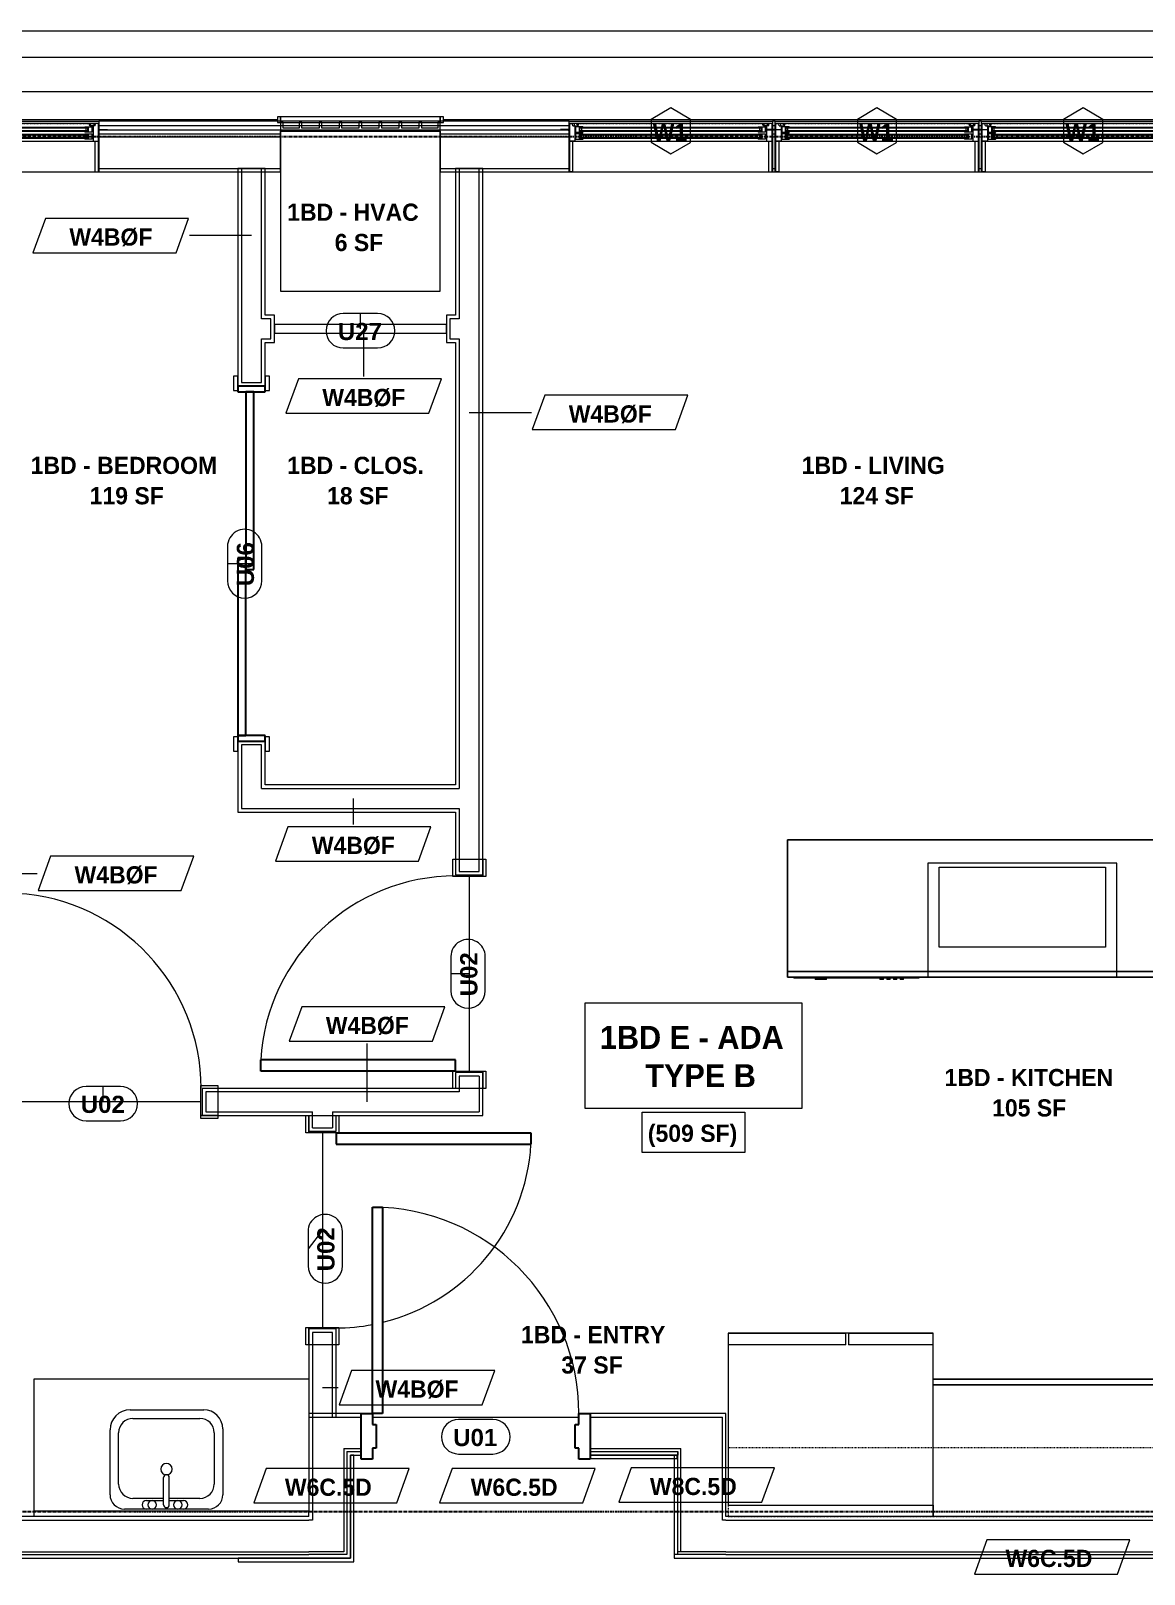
# Model space of a CAD drawing. Header units: inches. Extents: x -4058 to -1781, y 9814 to 12264.
# Drawn here: x -3380.8 to -3186.5, y 11836.3 to 12105.7 of the extents above; entities that cross this region are included whole.
import ezdxf

# ---------------------------------------------------------------- set-up
doc = ezdxf.new("R2010")
doc.units = ezdxf.units.IN
doc.header["$MEASUREMENT"] = 0
doc.linetypes.add('Dash', pattern=[0.25, 0.125, -0.125])
doc.linetypes.add('Grid Line 1_2_', pattern=[0.875, 0.5, -0.125, 0.125, -0.125])
for name, color, linetype, lineweight in [('0-1', 7, 'Continuous', 5), ('0-2', 7, 'Continuous', 9), ('A-AREA-IDEN', 2, 'Continuous', 9), ('A-DETL-GENF-HDLN-1', 7, 'Dash', 9), ('A-DETL-GENF-HDLN-2', 1, 'Continuous', 18), ('A-DOOR-1', 7, 'Continuous', 9), ('A-DOOR-2', 10, 'Continuous', 30), ('A-DOOR-3', 31, 'Continuous', 9), ('A-DOOR-4', 31, 'Continuous', 30), ('A-DOOR-FRAM-2', 10, 'Continuous', 30), ('A-DOOR-FRAM-3', 31, 'Continuous', 30), ('A-DOOR-IDEN', 31, 'Continuous', 9), ('A-FLOR-2', 192, 'Continuous', 9), ('A-GENM-1', 7, 'Continuous', 9), ('A-GLAZ', 151, 'Continuous', 18), ('A-GLAZ-1', 10, 'Continuous', 30), ('A-GLAZ-2', 7, 'Continuous', 9), ('A-GLAZ-IDEN', 152, 'Continuous', 9), ('A-WALL', 113, 'Continuous', 18), ('A-WALL-1', 7, 'Continuous', 9), ('A-WALL-2', 250, 'Continuous', 18), ('A-WALL-3', 113, 'Continuous', 9), ('A-WALL-IDEN', 211, 'Continuous', 9), ('I-WALL-1', 7, 'Continuous', 9), ('P-SANR-FIXT', 6, 'Continuous', 9), ('Q-CASE', 31, 'Continuous', 9), ('Q-CASE-HDLN', 31, 'Dash', 9), ('Q-SPCQ', 91, 'Continuous', 9), ('S-FNDN-1', 7, 'Continuous', 9), ('S-GRID-1', 1, 'Grid Line 1_2_', 30)]:
    doc.layers.add(name, color=color, linetype=linetype, lineweight=lineweight)
doc.styles.add('Arial_B', font='arialbd.ttf', dxfattribs={"height": 3})
doc.styles.add('Century Gothic_B', font='GOTHICB.TTF', dxfattribs={"height": 4})
doc.styles.add('Century Gothic_B_1', font='GOTHICB.TTF', dxfattribs={"height": 3})

# ---------------------------------------------------------------- blocks, each defined once
blk = doc.blocks.new('Window-Double_Hung-Marvin-Essential - 1-WIDE _TEMP LOWER_ ESDH3066-3454275-UNIT PLANS - 1ST FLOOR')
at = {"layer": 'A-DETL-GENF-HDLN-1'}
blk.add_line((16.1, 3.97), (-16.5, 3.97), dxfattribs=at)
at = {"layer": 'A-DETL-GENF-HDLN-2'}
for p, q in [((-19.25, 2.98), (-19.25, 2.94)), ((-17.75, 2.98), (-19.25, 2.98)), ((-19.25, 2.94), (-17.9, 2.94)), ((-17.9, 2.94), (-17.9, 2.83)), ((-17.9, 2.83), (-17.75, 2.83)), ((-17.75, 4.03), (-17.16, 4.03)), ((-17.75, 4.03), (-17.75, 0.94)), ((-17.08, 3.62), (-17.16, 4.03)), ((-17.08, 3.62), (-16.19, 3.62)), ((-16.85, 4), (-16.85, 3.62)), ((-16.3, 4), (-16.85, 4)), ((-16.38, 3.52), (-16.72, 3.52)), ((-16.72, 3.52), (-16.72, 0.94)), ((-15.34, 3.44), (-16.56, 3.44)), ((-16.56, 2.5), (-16.56, 3.44)), ((-16.38, 3.62), (-16.38, 3.52)), ((-16.3, 3.76), (-16.3, 4)), ((-16.18, 3.76), (-16.3, 3.76)), ((-16.19, 3.72), (-16.1, 3.72)), ((-16.19, 3.62), (-16.19, 3.72)), ((-16.18, 3.97), (-16.1, 3.97)), ((-16.18, 3.97), (-16.18, 3.76)), ((-16.1, 3.72), (-16.1, 3.97)), ((-15.94, 2.62), (-15.94, 3.34)), ((-15.94, 3.34), (-15.28, 3.34)), ((-15.84, 2.63), (-15.84, 3.32)), ((-15.54, 2.76), (-15.54, 3.2)), ((-15.34, 3.44), (-15.28, 3.38)), ((-15.28, 3.34), (-15.28, 3.38)), ((15.34, 3.44), (15.28, 3.38)), ((15.28, 3.34), (15.28, 3.38)), ((15.94, 3.34), (15.28, 3.34)), ((15.34, 3.44), (16.56, 3.44)), ((15.54, 2.76), (15.54, 3.2)), ((15.84, 2.63), (15.84, 3.32)), ((15.94, 2.62), (15.94, 3.34)), ((16.18, 3.97), (16.1, 3.97)), ((16.1, 3.72), (16.1, 3.97)), ((16.19, 3.72), (16.1, 3.72)), ((16.18, 3.97), (16.18, 3.76)), ((16.18, 3.76), (16.3, 3.76)), ((16.19, 3.62), (16.19, 3.72)), ((17.08, 3.62), (16.19, 3.62)), ((16.3, 3.76), (16.3, 4)), ((16.3, 4), (16.85, 4)), ((16.38, 3.62), (16.38, 3.52)), ((16.38, 3.52), (16.72, 3.52)), ((16.56, 2.5), (16.56, 3.44)), ((16.72, 3.52), (16.72, 0.94)), ((16.85, 4), (16.85, 3.62)), ((17.08, 3.62), (17.16, 4.03)), ((17.75, 4.03), (17.16, 4.03)), ((17.75, 4.03), (17.75, 0.94)), ((17.75, 2.98), (19.25, 2.98)), ((17.9, 2.83), (17.75, 2.83)), ((17.9, 2.94), (17.9, 2.83)), ((19.25, 2.94), (17.9, 2.94)), ((19.25, 2.98), (19.25, 2.94)), ((-16.72, 0.94), (-17.75, 0.94)), ((-17.13, 0.91), (-17.13, -4.44)), ((-16.56, 2.5), (-15.34, 2.5)), ((-15.34, 2.22), (-16.56, 2.22)), ((-16.56, 1.28), (-16.56, 2.22)), ((-16.56, 1.28), (-15.34, 1.28)), ((-15.28, 2.62), (-15.94, 2.62)), ((-15.94, 1.4), (-15.94, 2.12)), ((-15.94, 2.12), (-15.28, 2.12)), ((-15.28, 1.4), (-15.94, 1.4)), ((-15.84, 1.41), (-15.84, 2.1)), ((-15.54, 1.54), (-15.54, 1.98)), ((-15.34, 2.5), (-15.28, 2.56)), ((-15.34, 2.22), (-15.28, 2.16)), ((-15.34, 1.28), (-15.28, 1.34)), ((-15.28, 2.56), (-15.28, 2.62)), ((-15.28, 2.12), (-15.28, 2.16)), ((-15.28, 1.34), (-15.28, 1.4)), ((15.28, 2.56), (15.28, 2.62)), ((15.28, 2.62), (15.94, 2.62)), ((15.34, 2.5), (15.28, 2.56)), ((15.34, 2.22), (15.28, 2.16)), ((15.28, 2.12), (15.28, 2.16)), ((15.94, 2.12), (15.28, 2.12)), ((15.28, 1.34), (15.28, 1.4)), ((15.28, 1.4), (15.94, 1.4)), ((15.34, 1.28), (15.28, 1.34)), ((16.56, 2.5), (15.34, 2.5)), ((15.34, 2.22), (16.56, 2.22)), ((16.56, 1.28), (15.34, 1.28)), ((15.54, 1.54), (15.54, 1.98)), ((15.84, 1.41), (15.84, 2.1)), ((15.94, 1.4), (15.94, 2.12)), ((16.56, 1.28), (16.56, 2.22)), ((16.72, 0.94), (17.75, 0.94)), ((17.12, -4.44), (17.12, 0.91)), ((-17.13, -4.44), (-17.75, -4.44)), ((17.12, -4.44), (17.75, -4.44))]:
    blk.add_line(p, q, dxfattribs=at)
at = {"layer": 'A-GLAZ'}
for p, q in [((15.84, 3.32), (-15.84, 3.32)), ((15.84, 3.2), (-15.84, 3.2)), ((15.84, 2.76), (-15.84, 2.76)), ((15.84, 2.63), (-15.84, 2.63)), ((15.84, 2.1), (-15.84, 2.1)), ((15.84, 1.98), (-15.84, 1.98)), ((15.84, 1.54), (-15.84, 1.54)), ((15.84, 1.41), (-15.84, 1.41))]:
    blk.add_line(p, q, dxfattribs=at)
at = {"layer": 'A-GLAZ-1'}
for p, q in [((-17.75, 4.03), (-17.75, 0.94)), ((17.75, 0.94), (17.75, 4.03)), ((-17.75, 0.91), (-17.75, -4.44)), ((17.75, -4.44), (17.75, 0.91))]:
    blk.add_line(p, q, dxfattribs=at)
at = {"layer": 'A-GLAZ-2'}
for p, q in [((17.75, 4.03), (-17.75, 4.03)), ((-17.75, 0.94), (17.75, 0.94)), ((-17.75, -4.44), (17.75, -4.44))]:
    blk.add_line(p, q, dxfattribs=at)
blk = doc.blocks.new('Window-Double_Hung-Marvin-Essential - 3-WIDE _TEMP ALL LOW_ ESDH3066-3454279-UNIT PLANS - 1ST FLOOR')
at = {"layer": 'A-DETL-GENF-HDLN-1'}
blk.add_line((16.1, 3.97), (-16.5, 3.97), dxfattribs=at)
at = {"layer": 'A-DETL-GENF-HDLN-2'}
for p, q in [((-19.25, 2.98), (-19.25, 2.94)), ((-17.75, 2.98), (-19.25, 2.98)), ((-19.25, 2.94), (-17.9, 2.94)), ((-17.9, 2.94), (-17.9, 2.83)), ((-17.9, 2.83), (-17.75, 2.83)), ((-17.75, 4.03), (-17.16, 4.03)), ((-17.75, 4.03), (-17.75, 0.94)), ((-17.08, 3.62), (-17.16, 4.03)), ((-17.08, 3.62), (-16.19, 3.62)), ((-16.85, 4), (-16.85, 3.62)), ((-16.3, 4), (-16.85, 4)), ((-16.38, 3.52), (-16.72, 3.52)), ((-16.72, 3.52), (-16.72, 0.94)), ((-15.34, 3.44), (-16.56, 3.44)), ((-16.56, 2.5), (-16.56, 3.44)), ((-16.38, 3.62), (-16.38, 3.52)), ((-16.3, 3.76), (-16.3, 4)), ((-16.18, 3.76), (-16.3, 3.76)), ((-16.19, 3.72), (-16.1, 3.72)), ((-16.19, 3.62), (-16.19, 3.72)), ((-16.18, 3.97), (-16.1, 3.97)), ((-16.18, 3.97), (-16.18, 3.76)), ((-16.1, 3.72), (-16.1, 3.97)), ((-15.94, 2.62), (-15.94, 3.34)), ((-15.94, 3.34), (-15.28, 3.34)), ((-15.84, 2.63), (-15.84, 3.32)), ((-15.54, 2.76), (-15.54, 3.2)), ((-15.34, 3.44), (-15.28, 3.38)), ((-15.28, 3.34), (-15.28, 3.38)), ((15.34, 3.44), (15.28, 3.38)), ((15.28, 3.34), (15.28, 3.38)), ((15.94, 3.34), (15.28, 3.34)), ((15.34, 3.44), (16.56, 3.44)), ((15.54, 2.76), (15.54, 3.2)), ((15.84, 2.63), (15.84, 3.32)), ((15.94, 2.62), (15.94, 3.34)), ((16.18, 3.97), (16.1, 3.97)), ((16.1, 3.72), (16.1, 3.97)), ((16.19, 3.72), (16.1, 3.72)), ((16.18, 3.97), (16.18, 3.76)), ((16.18, 3.76), (16.3, 3.76)), ((16.19, 3.62), (16.19, 3.72)), ((17.08, 3.62), (16.19, 3.62)), ((16.3, 3.76), (16.3, 4)), ((16.3, 4), (16.85, 4)), ((16.38, 3.62), (16.38, 3.52)), ((16.38, 3.52), (16.72, 3.52)), ((16.56, 2.5), (16.56, 3.44)), ((16.72, 3.52), (16.72, 0.94)), ((16.85, 4), (16.85, 3.62)), ((17.08, 3.62), (17.16, 4.03)), ((17.75, 4.03), (17.16, 4.03)), ((17.75, 4.03), (17.75, 0.94)), ((17.75, 2.98), (19.25, 2.98)), ((17.9, 2.83), (17.75, 2.83)), ((17.9, 2.94), (17.9, 2.83)), ((19.25, 2.94), (17.9, 2.94)), ((19.25, 2.98), (19.25, 2.94)), ((-16.72, 0.94), (-17.75, 0.94)), ((-17.13, 0.91), (-17.13, -4.44)), ((-16.56, 2.5), (-15.34, 2.5)), ((-15.34, 2.22), (-16.56, 2.22)), ((-16.56, 1.28), (-16.56, 2.22)), ((-16.56, 1.28), (-15.34, 1.28)), ((-15.28, 2.62), (-15.94, 2.62)), ((-15.94, 1.4), (-15.94, 2.12)), ((-15.94, 2.12), (-15.28, 2.12)), ((-15.28, 1.4), (-15.94, 1.4)), ((-15.84, 1.41), (-15.84, 2.1)), ((-15.54, 1.54), (-15.54, 1.98)), ((-15.34, 2.5), (-15.28, 2.56)), ((-15.34, 2.22), (-15.28, 2.16)), ((-15.34, 1.28), (-15.28, 1.34)), ((-15.28, 2.56), (-15.28, 2.62)), ((-15.28, 2.12), (-15.28, 2.16)), ((-15.28, 1.34), (-15.28, 1.4)), ((15.28, 2.56), (15.28, 2.62)), ((15.28, 2.62), (15.94, 2.62)), ((15.34, 2.5), (15.28, 2.56)), ((15.34, 2.22), (15.28, 2.16)), ((15.28, 2.12), (15.28, 2.16)), ((15.94, 2.12), (15.28, 2.12)), ((15.28, 1.34), (15.28, 1.4)), ((15.28, 1.4), (15.94, 1.4)), ((15.34, 1.28), (15.28, 1.34)), ((16.56, 2.5), (15.34, 2.5)), ((15.34, 2.22), (16.56, 2.22)), ((16.56, 1.28), (15.34, 1.28)), ((15.54, 1.54), (15.54, 1.98)), ((15.84, 1.41), (15.84, 2.1)), ((15.94, 1.4), (15.94, 2.12)), ((16.56, 1.28), (16.56, 2.22)), ((16.72, 0.94), (17.75, 0.94)), ((17.12, -4.44), (17.12, 0.91)), ((-17.13, -4.44), (-17.75, -4.44)), ((17.12, -4.44), (17.75, -4.44))]:
    blk.add_line(p, q, dxfattribs=at)
at = {"layer": 'A-GLAZ'}
for p, q in [((15.84, 3.32), (-15.84, 3.32)), ((15.84, 3.2), (-15.84, 3.2)), ((15.84, 2.76), (-15.84, 2.76)), ((15.84, 2.63), (-15.84, 2.63)), ((15.84, 2.1), (-15.84, 2.1)), ((15.84, 1.98), (-15.84, 1.98)), ((15.84, 1.54), (-15.84, 1.54)), ((15.84, 1.41), (-15.84, 1.41))]:
    blk.add_line(p, q, dxfattribs=at)
at = {"layer": 'A-GLAZ-1'}
for p, q in [((-17.75, 4.03), (-17.75, 0.94)), ((17.75, 0.94), (17.75, 4.03)), ((-17.75, 0.91), (-17.75, -4.44)), ((17.75, -4.44), (17.75, 0.91))]:
    blk.add_line(p, q, dxfattribs=at)
at = {"layer": 'A-GLAZ-2'}
for p, q in [((17.75, 4.03), (-17.75, 4.03)), ((-17.75, 0.94), (17.75, 0.94)), ((-17.75, -4.44), (17.75, -4.44))]:
    blk.add_line(p, q, dxfattribs=at)
blk = doc.blocks.new('Basic Wall _ 3_ XPS - ___-2578962-UNIT PLANS - 1ST FLOOR')
at = {"layer": 'S-FNDN-1'}
for p, q in [((-3631.32, 12105.69), (-3144.32, 12105.69)), ((-3631.32, 12101.1), (-3144.32, 12101.1)), ((-3449.44, 12095.13), (-3144.32, 12095.13))]:
    blk.add_line(p, q, dxfattribs=at)
blk = doc.blocks.new('V-Series_EWC4_SPVU_RFA_2015 - 1ST FLOOR-2484708-UNIT PLANS - 1ST FLOOR')
at = {"layer": 'A-GENM-1'}
for p, q in [((-3126.69, 12090.69), (-3127.25, 12090.69)), ((-3127.25, 12090.69), (-3127.25, 12089.69)), ((-3127.25, 12089.69), (-3126.69, 12089.69)), ((-3098.81, 12090.69), (-3126.69, 12090.69)), ((-3126.69, 12090.69), (-3126.69, 12089.69)), ((-3126.69, 12089.69), (-3126.69, 12090.69)), ((-3126.69, 12089.69), (-3098.81, 12089.69)), ((-3126.69, 12089.69), (-3126.69, 12060.25)), ((-3126.25, 12089.69), (-3126.69, 12089.69)), ((-3126.25, 12088.69), (-3126.25, 12089.69)), ((-3122.95, 12089.69), (-3123.45, 12089.69)), ((-3123.45, 12089.69), (-3123.45, 12088.69)), ((-3122.95, 12088.69), (-3122.95, 12089.69)), ((-3119.47, 12089.69), (-3119.97, 12089.69)), ((-3119.97, 12089.69), (-3119.97, 12088.69)), ((-3119.47, 12088.69), (-3119.47, 12089.69)), ((-3115.98, 12089.69), (-3116.48, 12089.69)), ((-3116.48, 12089.69), (-3116.48, 12088.69)), ((-3115.98, 12088.69), (-3115.98, 12089.69)), ((-3112.5, 12089.69), (-3113, 12089.69)), ((-3113, 12089.69), (-3113, 12088.69)), ((-3112.5, 12088.69), (-3112.5, 12089.69)), ((-3109.01, 12089.69), (-3109.51, 12089.69)), ((-3109.51, 12089.69), (-3109.51, 12088.69)), ((-3109.01, 12088.69), (-3109.01, 12089.69)), ((-3105.53, 12089.69), (-3106.03, 12089.69)), ((-3106.03, 12089.69), (-3106.03, 12088.69)), ((-3105.53, 12088.69), (-3105.53, 12089.69)), ((-3102.05, 12089.69), (-3102.55, 12089.69)), ((-3102.55, 12089.69), (-3102.55, 12088.69)), ((-3102.05, 12088.69), (-3102.05, 12089.69)), ((-3098.81, 12089.69), (-3099.25, 12089.69)), ((-3099.25, 12089.69), (-3099.25, 12088.69)), ((-3098.81, 12089.69), (-3098.81, 12090.69)), ((-3098.25, 12090.69), (-3098.81, 12090.69)), ((-3098.81, 12090.69), (-3098.81, 12089.69)), ((-3098.81, 12089.69), (-3098.25, 12089.69)), ((-3098.81, 12060.25), (-3098.81, 12089.69)), ((-3098.25, 12089.69), (-3098.25, 12090.69)), ((-3123.45, 12088.69), (-3126.25, 12088.69)), ((-3119.97, 12088.69), (-3122.95, 12088.69)), ((-3116.48, 12088.69), (-3119.47, 12088.69)), ((-3113, 12088.69), (-3115.98, 12088.69)), ((-3109.51, 12088.69), (-3112.5, 12088.69)), ((-3106.03, 12088.69), (-3109.01, 12088.69)), ((-3102.55, 12088.69), (-3105.53, 12088.69)), ((-3099.25, 12088.69), (-3102.05, 12088.69)), ((-3126.69, 12060.25), (-3098.81, 12060.25))]:
    blk.add_line(p, q, dxfattribs=at)
blk = doc.blocks.new('CTR - 1st Phase - Shell_rvt-1-UNIT PLANS - 1ST FLOOR')
at = {"layer": 'A-WALL-1'}
for p, q in [((-3404.41, 12089.94), (-3368.91, 12089.94)), ((-3286.87, 12089.94), (-3368.91, 12089.94)), ((-3368.91, 12089.94), (-3368.91, 12089.53)), ((-3286.87, 12089.53), (-3286.87, 12089.94)), ((-3286.87, 12089.94), (-3251.37, 12089.94)), ((-3250.87, 12089.94), (-3251.37, 12089.94)), ((-3251.37, 12089.94), (-3251.37, 12089.53)), ((-3250.87, 12089.53), (-3250.87, 12089.94)), ((-3250.87, 12089.94), (-3215.37, 12089.94)), ((-3214.87, 12089.94), (-3215.37, 12089.94)), ((-3215.37, 12089.94), (-3215.37, 12089.53)), ((-3214.87, 12089.53), (-3214.87, 12089.94)), ((-3214.87, 12089.94), (-3179.37, 12089.94)), ((-3337.21, 12081.06), (-3337.21, 12088.19)), ((-3337.21, 12088.19), (-3309.34, 12088.19)), ((-3309.34, 12088.19), (-3309.34, 12081.06)), ((-3368.91, 12086.44), (-3368.91, 12086.41)), ((-3286.87, 12086.41), (-3286.87, 12086.44)), ((-3251.37, 12086.44), (-3251.37, 12086.41)), ((-3250.87, 12086.41), (-3250.87, 12086.44)), ((-3215.37, 12086.44), (-3215.37, 12086.41)), ((-3214.87, 12086.41), (-3214.87, 12086.44)), ((-3368.91, 12081.06), (-3337.21, 12081.06)), ((-3309.34, 12081.06), (-3286.87, 12081.06)), ((-3251.37, 12081.06), (-3250.87, 12081.06)), ((-3215.37, 12081.06), (-3214.87, 12081.06))]:
    blk.add_line(p, q, dxfattribs=at)
at = {"layer": 'A-WALL-2'}
for p, q in [((-3368.91, 12089.19), (-3286.87, 12089.19)), ((-3368.91, 12088.44), (-3286.87, 12088.44)), ((-3368.91, 12087.69), (-3337.21, 12087.69)), ((-3368.91, 12087.19), (-3337.21, 12087.19)), ((-3309.34, 12087.69), (-3286.87, 12087.69)), ((-3309.34, 12087.19), (-3286.87, 12087.19)), ((-3251.37, 12089.19), (-3250.87, 12089.19)), ((-3251.37, 12088.44), (-3250.87, 12088.44)), ((-3251.37, 12087.69), (-3250.87, 12087.69)), ((-3251.37, 12087.19), (-3250.87, 12087.19)), ((-3215.37, 12089.19), (-3214.87, 12089.19)), ((-3215.37, 12088.44), (-3214.87, 12088.44)), ((-3215.37, 12087.69), (-3214.87, 12087.69)), ((-3215.37, 12087.19), (-3214.87, 12087.19)), ((-3368.91, 12081.69), (-3337.21, 12081.69)), ((-3309.34, 12081.69), (-3286.87, 12081.69)), ((-3251.37, 12081.69), (-3250.87, 12081.69)), ((-3215.37, 12081.69), (-3214.87, 12081.69))]:
    blk.add_line(p, q, dxfattribs=at)
at = {"layer": 'S-FNDN-1'}
for p, q in [((-3597.52, 12090.19), (-3337.77, 12090.19)), ((-3308.77, 12090.19), (-3127.25, 12090.19))]:
    blk.add_line(p, q, dxfattribs=at)
at = {"layer": '0-2'}
for name, p in [('Basic Wall _ 3_ XPS - ___-2578962-UNIT PLANS - 1ST FLOOR', (0, 0)), ('Window-Double_Hung-Marvin-Essential - 1-WIDE _TEMP LOWER_ ESDH3066-3454275-UNIT PLANS - 1ST FLOOR', (-3386.66, 12085.5)), ('V-Series_EWC4_SPVU_RFA_2015 - 1ST FLOOR-2484708-UNIT PLANS - 1ST FLOOR', (-210.52, 0)), ('Window-Double_Hung-Marvin-Essential - 3-WIDE _TEMP ALL LOW_ ESDH3066-3454279-UNIT PLANS - 1ST FLOOR', (-3269.12, 12085.5)), ('Window-Double_Hung-Marvin-Essential - 3-WIDE _TEMP ALL LOW_ ESDH3066-3454279-UNIT PLANS - 1ST FLOOR', (-3233.12, 12085.5)), ('Window-Double_Hung-Marvin-Essential - 3-WIDE _TEMP ALL LOW_ ESDH3066-3454279-UNIT PLANS - 1ST FLOOR', (-3197.12, 12085.5))]:
    blk.add_blockref(name, p, dxfattribs=at)
blk = doc.blocks.new('HOLLOW METAL - UNIT DOOR-2191977-UNIT PLANS - 1ST FLOOR')
at = {"layer": 'A-DOOR-1'}
blk.add_arc((18, -3.875), 36, 180, 270, dxfattribs=at)
at = {"layer": 'A-DOOR-2'}
for p, q in [((16.25, -3.875), (18, -3.875)), ((16.25, -39.875), (16.25, -3.875)), ((18, -3.875), (18, -39.875)), ((18, -39.875), (16.25, -39.875))]:
    blk.add_line(p, q, dxfattribs=at)
at = {"layer": 'A-DOOR-FRAM-2'}
for p, q in [((-20, 4.125), (-18, 4.125)), ((-20, -3.875), (-20, 4.125)), ((-18, 4.125), (-18, 2.1875)), ((18, 4.125), (20, 4.125)), ((18, 2.1875), (18, 4.125)), ((20, 4.125), (20, -3.875)), ((-18, 2.1875), (-17.375, 2.1875)), ((-17.375, 2.1875), (-17.375, -1.9375)), ((17.375, 2.1875), (18, 2.1875)), ((17.375, -1.9375), (17.375, 2.1875)), ((-18, -1.9375), (-18, -3.875)), ((-17.375, -1.9375), (-18, -1.9375)), ((18, -1.9375), (17.375, -1.9375)), ((18, -3.875), (18, -1.9375)), ((-18, -3.875), (-20, -3.875)), ((20, -3.875), (18, -3.875))]:
    blk.add_line(p, q, dxfattribs=at)
blk = doc.blocks.new('CTR - 1st Phase - Common Walls_rvt-1-UNIT PLANS - 1ST FLOOR')
at = {"layer": 'A-WALL-2'}
for p, q in [((-3331.65, 11863.74), (-3331.65, 11845.74)), ((-3331.65, 11863.74), (-3326.15, 11863.74)), ((-3326.15, 11863.74), (-3325.02, 11863.74)), ((-3325.02, 11863.74), (-3323.15, 11863.74)), ((-3283.15, 11863.74), (-3268.49, 11863.74)), ((-3268.49, 11863.74), (-3267.36, 11863.74)), ((-3267.36, 11863.74), (-3260.11, 11863.74)), ((-3260.11, 11845.74), (-3260.11, 11863.74)), ((-3326.15, 11858.24), (-3326.15, 11840.24)), ((-3326.15, 11858.24), (-3325.65, 11858.24)), ((-3325.65, 11858.24), (-3325.02, 11858.24)), ((-3325.65, 11857.74), (-3325.65, 11839.74)), ((-3325.65, 11857.74), (-3325.02, 11857.74)), ((-3325.02, 11858.24), (-3323.15, 11858.24)), ((-3325.02, 11857.74), (-3323.15, 11857.74)), ((-3283.15, 11858.24), (-3268.49, 11858.24)), ((-3283.15, 11857.74), (-3268.49, 11857.74)), ((-3268.49, 11858.24), (-3267.86, 11858.24)), ((-3268.49, 11857.74), (-3267.86, 11857.74)), ((-3267.86, 11858.24), (-3267.36, 11858.24)), ((-3267.86, 11857.74), (-3267.86, 11857.11)), ((-3267.86, 11857.11), (-3267.86, 11857.74)), ((-3267.36, 11840.24), (-3267.36, 11858.24)), ((-3268.49, 11857.11), (-3267.86, 11857.11)), ((-3267.86, 11840.24), (-3267.86, 11857.11)), ((-3458.96, 11845.74), (-3332.27, 11845.74)), ((-3331.65, 11845.74), (-3332.27, 11845.74)), ((-3259.49, 11845.74), (-3260.11, 11845.74)), ((-3259.49, 11845.74), (-3141.37, 11845.74)), ((-3458.96, 11840.24), (-3332.27, 11840.24)), ((-3458.96, 11839.74), (-3332.27, 11839.74)), ((-3331.65, 11840.24), (-3332.27, 11840.24)), ((-3326.15, 11839.74), (-3332.27, 11839.74)), ((-3326.15, 11840.24), (-3331.65, 11840.24)), ((-3325.65, 11839.74), (-3326.15, 11839.74)), ((-3267.86, 11839.74), (-3268.49, 11839.74)), ((-3267.36, 11840.24), (-3267.86, 11840.24)), ((-3267.86, 11839.74), (-3267.86, 11840.24)), ((-3267.86, 11839.74), (-3267.86, 11840.24)), ((-3259.49, 11839.74), (-3267.86, 11839.74)), ((-3260.11, 11840.24), (-3267.36, 11840.24)), ((-3259.49, 11840.24), (-3260.11, 11840.24)), ((-3259.49, 11840.24), (-3141.37, 11840.24)), ((-3259.49, 11839.74), (-3141.37, 11839.74))]:
    blk.add_line(p, q, dxfattribs=at)
at = {"layer": 'I-WALL-1'}
for p, q in [((-3331.65, 11864.36), (-3332.27, 11864.36)), ((-3332.27, 11864.36), (-3332.27, 11847.37)), ((-3325.02, 11864.36), (-3331.65, 11864.36)), ((-3323.15, 11864.36), (-3325.02, 11864.36)), ((-3268.49, 11864.36), (-3283.15, 11864.36)), ((-3260.11, 11864.36), (-3268.49, 11864.36)), ((-3259.49, 11864.36), (-3260.11, 11864.36)), ((-3259.49, 11846.36), (-3259.49, 11864.36)), ((-3325.02, 11839.11), (-3325.02, 11857.11)), ((-3325.02, 11857.11), (-3323.15, 11857.11)), ((-3324.4, 11857.11), (-3325.02, 11857.11)), ((-3325.02, 11857.11), (-3325.02, 11839.11)), ((-3324.4, 11838.49), (-3324.4, 11857.11)), ((-3283.15, 11857.11), (-3268.49, 11857.11)), ((-3267.99, 11857.11), (-3283.15, 11857.11)), ((-3283.15, 11856.49), (-3267.99, 11856.49)), ((-3268.49, 11857.11), (-3268.49, 11839.74)), ((-3267.99, 11856.49), (-3267.99, 11857.11)), ((-3332.27, 11846.36), (-3420.59, 11846.36)), ((-3141.37, 11846.36), (-3259.49, 11846.36)), ((-3458.96, 11839.11), (-3332.27, 11839.11)), ((-3325.02, 11839.11), (-3344.62, 11839.11)), ((-3344.62, 11839.11), (-3344.62, 11838.49)), ((-3332.27, 11839.11), (-3325.65, 11839.11)), ((-3325.65, 11839.11), (-3325.02, 11839.11)), ((-3268.49, 11839.74), (-3268.49, 11839.11)), ((-3268.49, 11839.11), (-3259.49, 11839.11)), ((-3259.49, 11839.11), (-3141.37, 11839.11)), ((-3344.62, 11838.49), (-3325.02, 11838.49)), ((-3325.02, 11838.49), (-3324.4, 11838.49))]:
    blk.add_line(p, q, dxfattribs=at)
at = {"layer": '0-2', "rotation": 180}
blk.add_blockref('HOLLOW METAL - UNIT DOOR-2191977-UNIT PLANS - 1ST FLOOR', (-3303.15, 11860.49), dxfattribs=at)
blk = doc.blocks.new('CTR - 1st Phase - Structure_rvt-1-UNIT PLANS - 1ST FLOOR')
at = {"layer": 'S-GRID-1'}
for p, q in [((-1781.27, 12087.19), (-4041.78, 12087.19)), ((-1781.27, 11847.19), (-4041.78, 11847.19))]:
    blk.add_line(p, q, dxfattribs=at)
blk = doc.blocks.new('SWING - SINGLE - FLUSH - SWING - FLUSH - 2-10 x 6-8 - PRIVACY-4346070-UNIT PLANS - 1ST FLOOR')
at = {"layer": 'A-DOOR-3'}
for p, q in [((-20, 2.37), (-20, 2.87)), ((-20, 2.87), (-17, 2.87)), ((-17, 2.87), (-17, 2.37)), ((17, 2.37), (17, 2.87)), ((17, 2.87), (20, 2.87)), ((20, 2.87), (20, 2.37)), ((-20, 2.37), (-17, 2.37)), ((-20, -2.88), (-20, 2.37)), ((-17, 2.37), (-20, 2.37)), ((-17, 2.37), (-17, -2.88)), ((17, 2.37), (20, 2.37)), ((17, -2.88), (17, 2.37)), ((20, 2.37), (17, 2.37)), ((20, 2.37), (20, -2.88)), ((-17, -2.88), (-20, -2.88)), ((20, -2.88), (17, -2.88))]:
    blk.add_line(p, q, dxfattribs=at)
blk.add_arc((17, -2.38), 34.07, 180, 266.6343, dxfattribs=at)
at = {"layer": 'A-DOOR-4'}
for p, q in [((15, -2.38), (15, -36.38)), ((17, -2.38), (15, -2.38)), ((17, -2.38), (17, -36.38)), ((17, -36.38), (15, -36.38))]:
    blk.add_line(p, q, dxfattribs=at)
blk = doc.blocks.new('SWING - SINGLE - FLUSH - SWING - FLUSH - 2-10 x 6-8 - PRIVACY-4346068-UNIT PLANS - 1ST FLOOR')
at = {"layer": 'A-DOOR-3'}
for p, q in [((-20, 2.37), (-20, 2.87)), ((-20, 2.87), (-17, 2.87)), ((-17, 2.87), (-17, 2.37)), ((17, 2.37), (17, 2.87)), ((17, 2.87), (20, 2.87)), ((20, 2.87), (20, 2.37)), ((-20, 2.37), (-17, 2.37)), ((-20, -2.88), (-20, 2.37)), ((-17, 2.37), (-20, 2.37)), ((-17, 2.37), (-17, -2.88)), ((17, 2.37), (20, 2.37)), ((17, -2.88), (17, 2.37)), ((20, 2.37), (17, 2.37)), ((20, 2.37), (20, -2.88)), ((-17, -2.88), (-20, -2.88)), ((20, -2.88), (17, -2.88))]:
    blk.add_line(p, q, dxfattribs=at)
for start, end in [(180, 190.8112), (193.8205, 266.6343)]:
    blk.add_arc((17, -2.38), 34.07, start, end, dxfattribs=at)
at = {"layer": 'A-DOOR-4'}
for p, q in [((15, -2.38), (15, -36.38)), ((17, -2.38), (15, -2.38)), ((17, -2.38), (17, -36.38)), ((17, -36.38), (15, -36.38))]:
    blk.add_line(p, q, dxfattribs=at)
blk = doc.blocks.new('M_Sink Vanity-Square - 500 x 440mm-1372835-UNIT PLANS - 1ST FLOOR')
at = {"layer": 'P-SANR-FIXT'}
for p, q in [((-5.72, 10.23), (7.14, 10.23)), ((-5.22, 8.73), (6.46, 8.73)), ((-9.22, -4.59), (-9.22, 6.73)), ((-7.72, -2.72), (-7.72, 6.23)), ((8.96, 6.23), (8.96, -2.72)), ((10.46, 6.91), (10.46, -4.59)), ((0.12, -6.33), (0.12, -1.59)), ((1.12, -6.33), (1.12, -1.59)), ((0.12, -5.22), (-5.22, -5.22)), ((6.46, -5.22), (1.12, -5.22)), ((7.96, -7.09), (-6.72, -7.09)), ((-2.88, -5.59), (0.12, -5.59)), ((3.62, -7.09), (-2.88, -7.09)), ((1.12, -5.59), (3.62, -5.59))]:
    blk.add_line(p, q, dxfattribs=at)
for centre, radius, start, end in [((-5.72, 6.73), 3.5, 90, 180), ((-5.22, 6.23), 2.5, 90, 180), ((6.46, 6.23), 2.5, 360, 90), ((7.14, 6.91), 3.32, 360, 90), ((0.62, -0.13), 1, 360, 180), ((0.62, -0.13), 1, 180, 0), ((0.62, -1.59), 0.5, 360, 180), ((-6.72, -4.59), 2.5, 180, 270), ((-5.22, -2.72), 2.5, 180, 270), ((6.46, -2.72), 2.5, 270, 360), ((7.96, -4.59), 2.5, 270, 0), ((-2.88, -6.34), 0.75, 90, 270), ((-1.88, -6.34), 0.75, 360, 180), ((-1.88, -6.34), 0.75, 180, 0), ((0.62, -6.33), 0.5, 180, 0), ((2.62, -6.34), 0.75, 0, 180), ((2.62, -6.34), 0.75, 180, 0), ((3.62, -6.34), 0.75, 270, 90)]:
    blk.add_arc(centre, radius, start, end, dxfattribs=at)
blk = doc.blocks.new('Bath Vanity - Bath Vanity 48_-V55-UNIT PLANS - 1ST FLOOR')
at = {"layer": 'Q-CASE'}
for p, q in [((24.74, 24), (-23.26, 24)), ((-23.26, 24), (-23.26, 1))]:
    blk.add_line(p, q, dxfattribs=at)
blk = doc.blocks.new('BATHROOM MIRROR - BATHROOM MIRROR 48_-3123886-UNIT PLANS - 1ST FLOOR')
at = {"layer": 'Q-CASE'}
for p, q in [((-23.26, -23), (24.74, -23)), ((-23.26, -23), (-23.26, -24)), ((24.74, -24), (-23.26, -24)), ((24.74, -24), (24.74, -23))]:
    blk.add_line(p, q, dxfattribs=at)
blk = doc.blocks.new('OD_CW_Base Cabinet - OD_CW_Base Cabinet-4186197-UNIT PLANS - 1ST FLOOR')
at = {"layer": 'Q-CASE'}
for p, q in [((107.93, 24), (0.74, 24)), ((0.74, 24), (0.74, 0)), ((0.74, 1), (0.74, 24)), ((0.74, 24), (107.93, 24)), ((107.93, 0), (107.93, 24)), ((107.93, 24), (107.93, 1)), ((0.74, 0), (0.74, 1)), ((0.74, 1), (107.93, 1)), ((107.93, 1), (0.74, 1)), ((0.74, 0), (107.93, 0)), ((107.93, 0), (0.74, 0)), ((107.93, 1), (107.93, 0))]:
    blk.add_line(p, q, dxfattribs=at)
blk = doc.blocks.new('OD_CW_Upper Cabinet - OD_CW_Upper Cabinet-4366981-UNIT PLANS - 1ST FLOOR')
at = {"layer": 'Q-CASE-HDLN'}
for p, q in [((106.25, 24), (0.74, 24)), ((0.74, 24), (0.74, 12)), ((106.25, 12), (106.25, 24)), ((0.74, 12), (106.25, 12))]:
    blk.add_line(p, q, dxfattribs=at)
blk = doc.blocks.new('OD_CW_Base Cabinet - OD_CW_Base Cabinet-3934705-UNIT PLANS - 1ST FLOOR')
at = {"layer": 'Q-CASE'}
for p, q in [((0.74, 24), (0.74, 0)), ((0.74, 1), (0.74, 24)), ((82.5, 22), (82.5, 24)), ((82.5, 24), (82.5, 22)), ((0.74, 0), (0.74, 1)), ((0.74, 1), (82.5, 1)), ((82.5, 1), (0.74, 1)), ((0.74, 0), (82.5, 0)), ((82.5, 0), (0.74, 0))]:
    blk.add_line(p, q, dxfattribs=at)
blk = doc.blocks.new('Refrigerator_-_Side-by-Side_6047 - 36_ X 30_-V54-UNIT PLANS - 1ST FLOOR')
at = {"layer": 'Q-SPCQ'}
for p, q in [((17.87, 14.42), (-17.88, 14.42)), ((-17.88, 14.42), (-17.88, -15.58)), ((17.87, -15.58), (17.87, 14.42)), ((-17.88, -13.58), (-3.13, -13.58)), ((-17.88, -13.58), (-17.88, -15.58)), ((-17.88, -15.58), (17.87, -15.58)), ((-3.13, -15.58), (-17.88, -15.58)), ((-3.13, -15.58), (-3.13, -13.58)), ((-2.63, -13.58), (17.87, -13.58)), ((-2.63, -13.58), (-2.63, -15.58)), ((17.87, -15.58), (-2.63, -15.58)), ((17.87, -15.58), (17.87, -13.58))]:
    blk.add_line(p, q, dxfattribs=at)
blk = doc.blocks.new('SLIDING - FLUSH - SLIDING - FLUSH - 5-0 x 6-8-3203585-UNIT PLANS - 1ST FLOOR')
at = {"layer": 'A-DOOR-3'}
for p, q in [((-30.25, 3), (-32.75, 3)), ((-32.75, 3), (-32.75, 2.25)), ((-30.25, 2.25), (-30.25, 3)), ((30.25, 3), (30.25, 2.25)), ((32.75, 3), (30.25, 3)), ((32.75, 2.25), (32.75, 3)), ((-32.75, 2.25), (-30.25, 2.25)), ((30.25, 2.25), (32.75, 2.25)), ((-30.25, -2.5), (-32.75, -2.5)), ((-32.75, -2.5), (-32.75, -3.25)), ((-30.25, -3.25), (-30.25, -2.5)), ((32.75, -2.5), (30.25, -2.5)), ((30.25, -2.5), (30.25, -3.25)), ((32.75, -3.25), (32.75, -2.5)), ((-32.75, -3.25), (-30.25, -3.25)), ((30.25, -3.25), (32.75, -3.25))]:
    blk.add_line(p, q, dxfattribs=at)
at = {"layer": 'A-DOOR-4'}
for p, q in [((1, 2.25), (-30, 2.25)), ((-30, 2.25), (-30, 0.87)), ((-30, 0.87), (1, 0.87)), ((30, 0.87), (-1, 0.87)), ((-1, 0.87), (-1, -0.5)), ((1, 0.87), (1, 2.25)), ((30, -0.5), (30, 0.87)), ((-1, -0.5), (30, -0.5))]:
    blk.add_line(p, q, dxfattribs=at)
at = {"layer": 'A-DOOR-FRAM-3'}
for p, q in [((-30, 2.25), (-31, 2.25)), ((-31, 2.25), (-31, -2.5)), ((-30, -2.5), (-30, 2.25)), ((31, 2.25), (30, 2.25)), ((30, 2.25), (30, -2.5)), ((31, -2.5), (31, 2.25)), ((-31, -2.5), (-30, -2.5)), ((30, -2.5), (31, -2.5))]:
    blk.add_line(p, q, dxfattribs=at)
blk = doc.blocks.new('083100 - Access Doors and Panels - Type 1 - ACCESS PANEL - 2-6 X 6-0-3696234-UNIT PLANS - 1ST FLOOR')
at = {"layer": 'A-DOOR-3'}
for p, q in [((15, 0.75), (-15, 0.75)), ((-15, 0.75), (-15, -0.75)), ((15, -0.75), (15, 0.75)), ((-15, -0.75), (15, -0.75))]:
    blk.add_line(p, q, dxfattribs=at)
blk = doc.blocks.new('Stainless Steel Farmhous Kitchen Sink - Stainless Steel Farmhous Kitchen Sink-2443921-UNIT PLANS - 1ST FLOOR')
at = {"layer": 'P-SANR-FIXT'}
for p, q in [((0, -2.25), (-33, -2.25)), ((-33, -2.25), (-33, -22.2)), ((0, -22.2), (0, -2.25)), ((-31, -16.96), (-31, -3)), ((-31, -3), (-2, -3)), ((-2, -3), (-2, -16.96)), ((-2, -16.96), (-31, -16.96)), ((-33, -22.2), (0, -22.2))]:
    blk.add_line(p, q, dxfattribs=at)
blk = doc.blocks.new('Dishwasher_15404 - 34_ counter-V73-UNIT PLANS - 1ST FLOOR')
at = {"layer": 'Q-SPCQ'}
for p, q in [((24, 22.91), (24.12, 22.91)), ((24.12, 22.91), (24.12, 1.09)), ((24.37, 20.28), (24.12, 20.28)), ((24.12, 19.69), (24.37, 19.69)), ((24.37, 19.1), (24.12, 19.1)), ((24.37, 19.1), (24.37, 18.51)), ((24.37, 20.28), (24.37, 19.69)), ((24.12, 18.51), (24.37, 18.51)), ((24.37, 17.92), (24.12, 17.92)), ((24.12, 17.33), (24.37, 17.33)), ((24.37, 16.74), (24.12, 16.74)), ((24.37, 17.92), (24.37, 17.33)), ((24.37, 16.74), (24.37, 16.15)), ((24.12, 16.15), (24.37, 16.15)), ((24.37, 6.79), (24.12, 6.79)), ((24.37, 6.79), (24.37, 5.81)), ((24.37, 5.81), (24.37, 4.82)), ((24.12, 4.82), (24.37, 4.82)), ((24, 1.09), (24.12, 1.09))]:
    blk.add_line(p, q, dxfattribs=at)
blk = doc.blocks.new('Wall Tag - Arch Wall-3956453-UNIT PLANS - 1ST FLOOR')
at = {"layer": 'A-WALL-IDEN'}
for p, q in [((-0.3561, 0.0937), (-0.4244, -0.0937)), ((0.4244, 0.0937), (-0.3561, 0.0937)), ((0.3561, -0.0937), (0.4244, 0.0937)), ((-0.4244, -0.0937), (0.3561, -0.0937))]:
    blk.add_line(p, q, dxfattribs=at)
blk = doc.blocks.new('Door Tag - Type Mark-2601225-UNIT PLANS - 1ST FLOOR')
at = {"layer": 'A-DOOR-IDEN'}
for p, q in [((0.09375, 0.09375), (-0.09375, 0.09375)), ((-0.09375, -0.09375), (0.09375, -0.09375))]:
    blk.add_line(p, q, dxfattribs=at)
for centre, start, end in [((-0.09375, 0), 90, 270), ((0.09375, 0), 270, 90)]:
    blk.add_arc(centre, 0.09375, start, end, dxfattribs=at)
blk = doc.blocks.new('Window Tag - ONE-4156801-UNIT PLANS - 1ST FLOOR')
at = {"layer": 'A-GLAZ-IDEN'}
for p, q in [((0, 0.125), (-0.1071, 0.0619)), ((0.107, 0.062), (0, 0.125)), ((-0.1071, 0.0619), (-0.1071, -0.0619)), ((0.107, -0.0624), (0.107, 0.062)), ((-0.1071, -0.0619), (0, -0.125)), ((0, -0.125), (0.107, -0.0624))]:
    blk.add_line(p, q, dxfattribs=at)

msp = doc.modelspace()

# ---------------------------------------------------------------- block references
at = {"layer": '0-1'}
msp.add_blockref('CTR - 1st Phase - Shell_rvt-1-UNIT PLANS - 1ST FLOOR', (0, 0), dxfattribs=at)

# ---------------------------------------------------------------- next in the draw order: linework, layer by layer
at = {"layer": 'A-AREA-IDEN', "flags": 128}
for points in [[(-3284.05, 11936.06), (-3246.26, 11936.06), (-3246.26, 11917.61), (-3284.05, 11917.61)], [(-3274.11, 11916.93), (-3256.19, 11916.93), (-3256.19, 11909.93), (-3274.11, 11909.93)]]:
    msp.add_lwpolyline(points, close=True, dxfattribs=at)
at = {"layer": 'A-DOOR-IDEN'}
for p, q in [((-3323.27, 12053.69), (-3323.27, 12056.34)), ((-3342.27, 12012.69), (-3346.47, 12012.69)), ((-3304.27, 11941.11), (-3307.48, 11941.11)), ((-3368.15, 11918.74), (-3368.15, 11921.44)), ((-3329.9, 11896.36), (-3332.42, 11893.11))]:
    msp.add_line(p, q, dxfattribs=at)
at = {"layer": 'A-FLOR-2'}
for p, q in [((-3304.27, 11958.11), (-3304.27, 11924.11)), ((-3351.15, 11918.74), (-3385.15, 11918.74)), ((-3329.9, 11913.36), (-3329.9, 11879.36)), ((-3321.15, 11863.74), (-3285.15, 11863.74))]:
    msp.add_line(p, q, dxfattribs=at)
at = {"layer": 'A-WALL'}
for p, q in [((-3344.02, 12081.69), (-3344.02, 12044.31)), ((-3340.52, 12055.44), (-3340.52, 12081.69)), ((-3306.02, 12081.69), (-3306.02, 12055.44)), ((-3302.52, 11958.99), (-3302.52, 12081.69)), ((-3338.9, 12055.44), (-3340.52, 12055.44)), ((-3338.9, 12051.94), (-3338.9, 12055.44)), ((-3307.65, 12055.44), (-3307.65, 12051.94)), ((-3306.02, 12055.44), (-3307.65, 12055.44)), ((-3340.52, 12044.31), (-3340.52, 12051.94)), ((-3340.52, 12051.94), (-3338.9, 12051.94)), ((-3307.65, 12051.94), (-3306.02, 12051.94)), ((-3306.02, 12051.94), (-3306.02, 11973.44)), ((-3344.02, 12044.31), (-3340.52, 12044.31)), ((-3344.02, 11981.06), (-3344.02, 11969.94)), ((-3340.52, 11981.06), (-3344.02, 11981.06)), ((-3340.52, 11973.44), (-3340.52, 11981.06)), ((-3340.52, 11973.44), (-3306.02, 11973.44)), ((-3344.02, 11969.94), (-3306.02, 11969.94)), ((-3306.02, 11969.94), (-3306.02, 11958.99)), ((-3306.02, 11958.99), (-3302.52, 11958.99)), ((-3306.02, 11923.24), (-3306.02, 11920.49)), ((-3302.52, 11923.24), (-3306.02, 11923.24)), ((-3302.52, 11923.24), (-3302.52, 11916.99)), ((-3350.27, 11920.49), (-3350.27, 11916.99)), ((-3306.02, 11920.49), (-3350.27, 11920.49)), ((-3350.27, 11916.99), (-3331.65, 11916.99)), ((-3331.65, 11914.24), (-3331.65, 11916.99)), ((-3328.15, 11916.99), (-3328.15, 11914.24)), ((-3328.15, 11916.99), (-3302.52, 11916.99)), ((-3331.65, 11914.24), (-3328.15, 11914.24)), ((-3331.65, 11878.49), (-3331.65, 11863.74)), ((-3328.15, 11878.49), (-3331.65, 11878.49)), ((-3328.15, 11863.74), (-3328.15, 11878.49))]:
    msp.add_line(p, q, dxfattribs=at)
at = {"layer": 'A-WALL-3'}
for p, q in [((-3344.65, 12081.69), (-3344.65, 12043.69)), ((-3339.9, 12081.69), (-3344.65, 12081.69)), ((-3339.9, 12056.06), (-3339.9, 12081.69)), ((-3306.65, 12081.69), (-3306.65, 12056.06)), ((-3301.9, 12081.69), (-3306.65, 12081.69)), ((-3301.9, 11958.36), (-3301.9, 12081.69)), ((-3338.27, 12056.06), (-3339.9, 12056.06)), ((-3338.27, 12051.31), (-3338.27, 12056.06)), ((-3306.65, 12056.06), (-3308.27, 12056.06)), ((-3308.27, 12056.06), (-3308.27, 12051.31)), ((-3339.9, 12043.69), (-3339.9, 12051.31)), ((-3339.9, 12051.31), (-3338.27, 12051.31)), ((-3308.27, 12051.31), (-3306.65, 12051.31)), ((-3306.65, 12051.31), (-3306.65, 11974.06)), ((-3344.65, 12043.69), (-3339.9, 12043.69)), ((-3344.65, 11981.69), (-3344.65, 11969.31)), ((-3339.9, 11981.69), (-3344.65, 11981.69)), ((-3339.9, 11974.06), (-3339.9, 11981.69)), ((-3306.65, 11974.06), (-3339.9, 11974.06)), ((-3344.65, 11969.31), (-3306.65, 11969.31)), ((-3306.65, 11969.31), (-3306.65, 11958.36)), ((-3306.65, 11958.36), (-3301.9, 11958.36)), ((-3306.65, 11923.86), (-3306.65, 11921.11)), ((-3301.9, 11923.86), (-3306.65, 11923.86)), ((-3301.9, 11916.36), (-3301.9, 11923.86)), ((-3306.65, 11921.11), (-3350.9, 11921.11)), ((-3350.9, 11921.11), (-3350.9, 11916.36)), ((-3350.9, 11916.36), (-3332.27, 11916.36)), ((-3332.27, 11916.36), (-3332.27, 11913.61)), ((-3327.52, 11913.61), (-3327.52, 11916.36)), ((-3327.52, 11916.36), (-3301.9, 11916.36)), ((-3332.27, 11913.61), (-3327.52, 11913.61)), ((-3332.27, 11879.11), (-3332.27, 11863.74)), ((-3327.52, 11879.11), (-3332.27, 11879.11)), ((-3327.52, 11863.74), (-3327.52, 11879.11)), ((-3332.27, 11863.74), (-3327.52, 11863.74))]:
    msp.add_line(p, q, dxfattribs=at)
at = {"layer": 'A-WALL-IDEN'}
for p, q in [((-3342.27, 12069.96), (-3353.12, 12069.96)), ((-3322.71, 12053.69), (-3322.71, 12045.37)), ((-3304.27, 12039.08), (-3293.43, 12039.08)), ((-3324.54, 11971.69), (-3324.54, 11967.19)), ((-3390.52, 11958.63), (-3379.68, 11958.63)), ((-3322.1, 11918.74), (-3322.1, 11928.93)), ((-3329.9, 11868.87), (-3327.15, 11868.87))]:
    msp.add_line(p, q, dxfattribs=at)

# ---------------------------------------------------------------- next in the draw order: block references
at = {"layer": '0-1'}
for name in ['CTR - 1st Phase - Structure_rvt-1-UNIT PLANS - 1ST FLOOR', 'CTR - 1st Phase - Common Walls_rvt-1-UNIT PLANS - 1ST FLOOR']:
    msp.add_blockref(name, (0, 0), dxfattribs=at)
at = {"layer": 'A-DOOR-3'}
for name, p, rotation in [('083100 - Access Doors and Panels - Type 1 - ACCESS PANEL - 2-6 X 6-0-3696234-UNIT PLANS - 1ST FLOOR', (-3323.27, 12053.69), 180), ('SLIDING - FLUSH - SLIDING - FLUSH - 5-0 x 6-8-3203585-UNIT PLANS - 1ST FLOOR', (-3342.4, 12012.69), 90.00000000000159), ('SWING - SINGLE - FLUSH - SWING - FLUSH - 2-10 x 6-8 - PRIVACY-4346070-UNIT PLANS - 1ST FLOOR', (-3304.27, 11941.11), 270.0000000000016), ('SWING - SINGLE - FLUSH - SWING - FLUSH - 2-10 x 6-8 - PRIVACY-4346070-UNIT PLANS - 1ST FLOOR', (-3368.15, 11918.74), 180), ('SWING - SINGLE - FLUSH - SWING - FLUSH - 2-10 x 6-8 - PRIVACY-4346068-UNIT PLANS - 1ST FLOOR', (-3329.9, 11896.36), 90.00000000000081)]:
    msp.add_blockref(name, p, dxfattribs=dict(at, rotation=rotation))
at = {"layer": 'A-DOOR-IDEN', "xscale": 31.99999999999999, "yscale": 31.99999999999999, "zscale": 31.99999999999999}
for p in [(-3323.27, 12053.34), (-3368.15, 11918.44), (-3303.15, 11860.29)]:
    msp.add_blockref('Door Tag - Type Mark-2601225-UNIT PLANS - 1ST FLOOR', p, dxfattribs=at)
at = {"layer": 'A-DOOR-IDEN', "xscale": 31.99999999999999, "yscale": 31.99999999999999, "zscale": 31.99999999999999, "rotation": 89.99999999999955}
for p in [(-3343.47, 12012.69), (-3304.48, 11941.11), (-3329.42, 11893.11)]:
    msp.add_blockref('Door Tag - Type Mark-2601225-UNIT PLANS - 1ST FLOOR', p, dxfattribs=at)
at = {"layer": 'A-GLAZ-IDEN', "xscale": 31.99999999999999, "yscale": 31.99999999999999, "zscale": 31.99999999999999}
for p in [(-3269.12, 12088.23), (-3233.12, 12088.23), (-3197.12, 12088.23)]:
    msp.add_blockref('Window Tag - ONE-4156801-UNIT PLANS - 1ST FLOOR', p, dxfattribs=at)
at = {"layer": 'A-WALL-IDEN', "xscale": 31.99999999999999, "yscale": 31.99999999999999, "zscale": 31.99999999999999}
for p in [(-3366.85, 12069.96), (-3322.71, 12041.95), (-3279.7, 12039.08), (-3324.54, 11963.77), (-3365.95, 11958.63), (-3322.1, 11932.34), (-3313.42, 11868.87), (-3328.32, 11851.74), (-3295.88, 11851.74), (-3264.61, 11851.88), (-3202.55, 11839.32)]:
    msp.add_blockref('Wall Tag - Arch Wall-3956453-UNIT PLANS - 1ST FLOOR', p, dxfattribs=at)
at = {"layer": 'P-SANR-FIXT'}
for name, p in [('Stainless Steel Farmhous Kitchen Sink - Stainless Steel Farmhous Kitchen Sink-2443921-UNIT PLANS - 1ST FLOOR', (-3191.25, 11962.69)), ('M_Sink Vanity-Square - 500 x 440mm-1372835-UNIT PLANS - 1ST FLOOR', (-3357.75, 11854.77))]:
    msp.add_blockref(name, p, dxfattribs=at)
at = {"layer": 'Q-CASE'}
for name, p in [('OD_CW_Base Cabinet - OD_CW_Base Cabinet-4186197-UNIT PLANS - 1ST FLOOR', (-3249.49, 11940.49)), ('Bath Vanity - Bath Vanity 48_-V55-UNIT PLANS - 1ST FLOOR', (-3357.01, 11846.36)), ('BATHROOM MIRROR - BATHROOM MIRROR 48_-3123886-UNIT PLANS - 1ST FLOOR', (-3357.01, 11870.37))]:
    msp.add_blockref(name, p, dxfattribs=at)
at = {"layer": 'Q-CASE', "rotation": 180}
for name, p in [('OD_CW_Base Cabinet - OD_CW_Base Cabinet-3934705-UNIT PLANS - 1ST FLOOR', (-3140.82, 11870.36)), ('OD_CW_Upper Cabinet - OD_CW_Upper Cabinet-4366981-UNIT PLANS - 1ST FLOOR', (-3152.82, 11870.36))]:
    msp.add_blockref(name, p, dxfattribs=at)
at = {"layer": 'Q-SPCQ'}
for name, p, rotation in [('Dishwasher_15404 - 34_ counter-V73-UNIT PLANS - 1ST FLOOR', (-3248.75, 11964.49), 269.9999999999994), ('Refrigerator_-_Side-by-Side_6047 - 36_ X 30_-V54-UNIT PLANS - 1ST FLOOR', (-3241.2, 11862.79), 180)]:
    msp.add_blockref(name, p, dxfattribs=dict(at, rotation=rotation))

# ---------------------------------------------------------------- next in the draw order: texts
at = {"layer": 'A-AREA-IDEN', "attachment_point": 1}
for s, insert, char_height, width, style in [('1BD - HVAC', (-3336.05, 12075.54), 3, 29.593, 'Century Gothic_B_1'), ('6 SF', (-3327.76, 12070.25), 3, 9.494, 'Century Gothic_B_1'), ('1BD - BEDROOM', (-3380.82, 12031.35), 3, 40.299, 'Century Gothic_B_1'), ('1BD - CLOS.', (-3336.05, 12031.35), 3, 29.29, 'Century Gothic_B_1'), ('1BD - LIVING', (-3246.26, 12031.35), 3, 31.411, 'Century Gothic_B_1'), ('119 SF', (-3370.52, 12026.05), 3, 15.352, 'Century Gothic_B_1'), ('18 SF', (-3329.09, 12026.05), 3, 12.423, 'Century Gothic_B_1'), ('124 SF', (-3239.63, 12026.05), 3, 15.352, 'Century Gothic_B_1'), ('1BD E - ADA', (-3281.49, 11932), 4, 39.491, 'Century Gothic_B'), ('TYPE B', (-3273.57, 11925.33), 4, 20.301, 'Century Gothic_B'), ('1BD - KITCHEN', (-3221.33, 11924.5), 3, 35.451, 'Century Gothic_B_1'), ('105 SF', (-3213.03, 11919.2), 3, 15.352, 'Century Gothic_B_1'), ('(509 SF)', (-3273.11, 11914.77), 3, 19.19, 'Century Gothic_B_1'), ('1BD - ENTRY', (-3295.25, 11879.62), 3, 29.492, 'Century Gothic_B_1'), ('37 SF', (-3288.2, 11874.33), 3, 12.423, 'Century Gothic_B_1')]:
    msp.add_mtext(s, dxfattribs=dict(at, insert=insert, char_height=char_height, width=width, style=style))
at = {"layer": 'A-DOOR-IDEN', "char_height": 3, "width": 9.393, "attachment_point": 1, "style": 'Arial_B'}
for s, insert in [('U27', (-3327.21, 12054.72)), ('U02', (-3372.08, 11919.82)), ('U01', (-3307.08, 11861.67))]:
    msp.add_mtext(s, dxfattribs=dict(at, insert=insert))
at = {"layer": 'A-DOOR-IDEN', "char_height": 3, "width": 9.393, "attachment_point": 1, "rotation": 90, "style": 'Arial_B'}
for s, insert in [('U06', (-3344.85, 12008.76)), ('U02', (-3305.86, 11937.18)), ('U02', (-3330.8, 11889.18))]:
    msp.add_mtext(s, dxfattribs=dict(at, insert=insert))
at = {"layer": 'A-GLAZ-IDEN', "char_height": 3, "width": 7.575, "attachment_point": 1, "style": 'Century Gothic_B_1'}
for insert in [(-3272.26, 12089.52), (-3236.26, 12089.52), (-3200.26, 12089.52)]:
    msp.add_mtext('W1', dxfattribs=dict(at, insert=insert))
at = {"layer": 'A-WALL-IDEN', "char_height": 3, "attachment_point": 1, "style": 'Century Gothic_B_1'}
for s, insert, width in [('W4BØF', (-3374.06, 12071.21), 17.372), ('W4BØF', (-3329.92, 12043.2), 17.372), ('W4BØF', (-3286.91, 12040.33), 17.372), ('W4BØF', (-3331.75, 11965.02), 17.372), ('W4BØF', (-3373.16, 11959.88), 17.372), ('W4BØF', (-3329.31, 11933.59), 17.372), ('W4BØF', (-3320.63, 11870.12), 17.372), ('W6C.5D', (-3336.45, 11852.99), 19.594), ('W6C.5D', (-3304.02, 11852.99), 19.594), ('W8C.5D', (-3272.75, 11853.13), 19.594), ('W6C.5D', (-3210.69, 11840.57), 19.594)]:
    msp.add_mtext(s, dxfattribs=dict(at, insert=insert, width=width))

doc.saveas('drawing.dxf')
